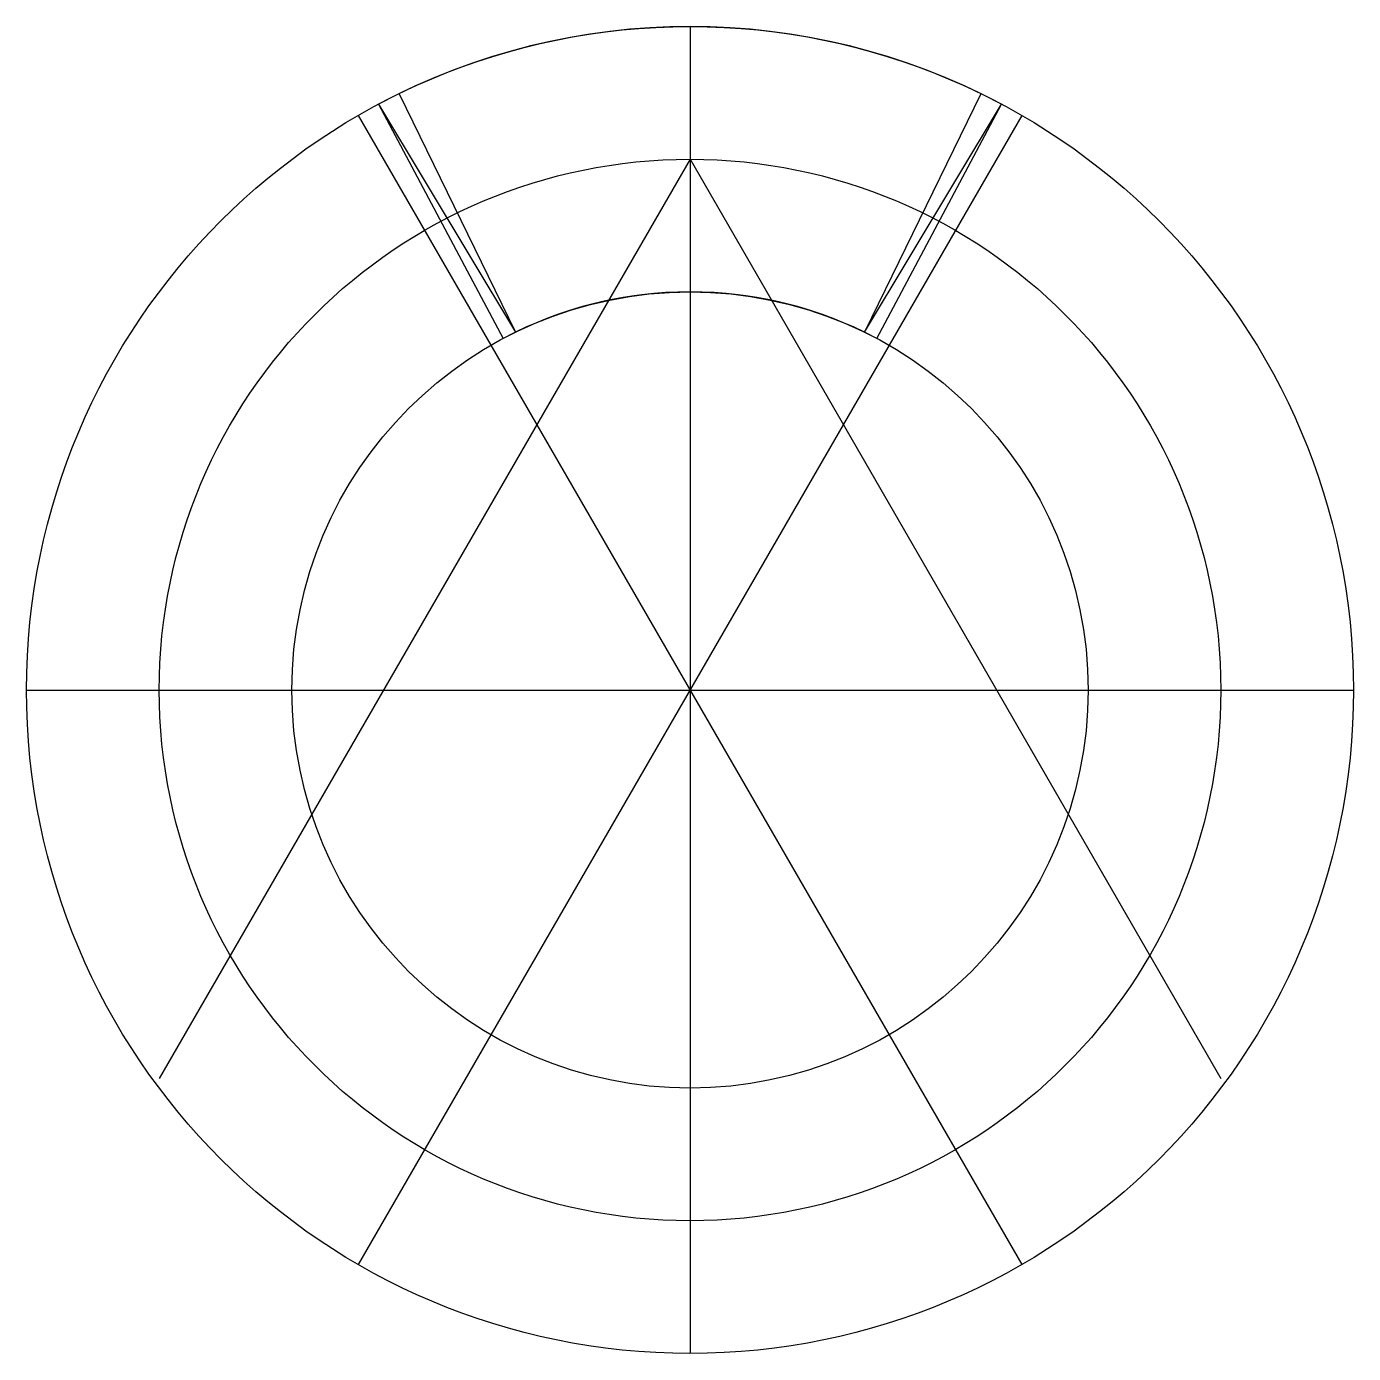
# Model space of a CAD drawing. Header units: millimetres. Extents: x -62 to 62, y -62 to 62.
import ezdxf

# ---------------------------------------------------------------- set-up
doc = ezdxf.new("R2010")
doc.units = ezdxf.units.MM

msp = doc.modelspace()

# ---------------------------------------------------------------- linework, layer by layer
for points in [[(0, 62.5), (0, -62.5)], [(-29.34, 55.18), (-17.61, 33.11)], [(-29.34, 55.18), (-16.44, 33.7)], [(-27.4, 56.17), (-16.44, 33.7)], [(27.4, 56.17), (16.44, 33.7)], [(16.44, 33.7), (29.34, 55.18)], [(17.61, 33.11), (29.34, 55.18)], [(-31.25, 54.13), (31.25, -54.13)], [(31.25, 54.13), (-31.25, -54.13)], [(0, 50), (-50, -36.6)], [(0, 50), (50, -36.6)], [(-62.5, 0), (62.5, 0)]]:
    msp.add_lwpolyline(points)
for radius in [62.5, 50, 37.5]:
    msp.add_circle((0, 0), radius)
for radius, start, end in [(62.5, 62, 118), (62.5, 62, 118), (37.5, 62, 118), (37.5, 64, 116)]:
    msp.add_arc((0, 0), radius, start, end)

doc.saveas('drawing.dxf')
